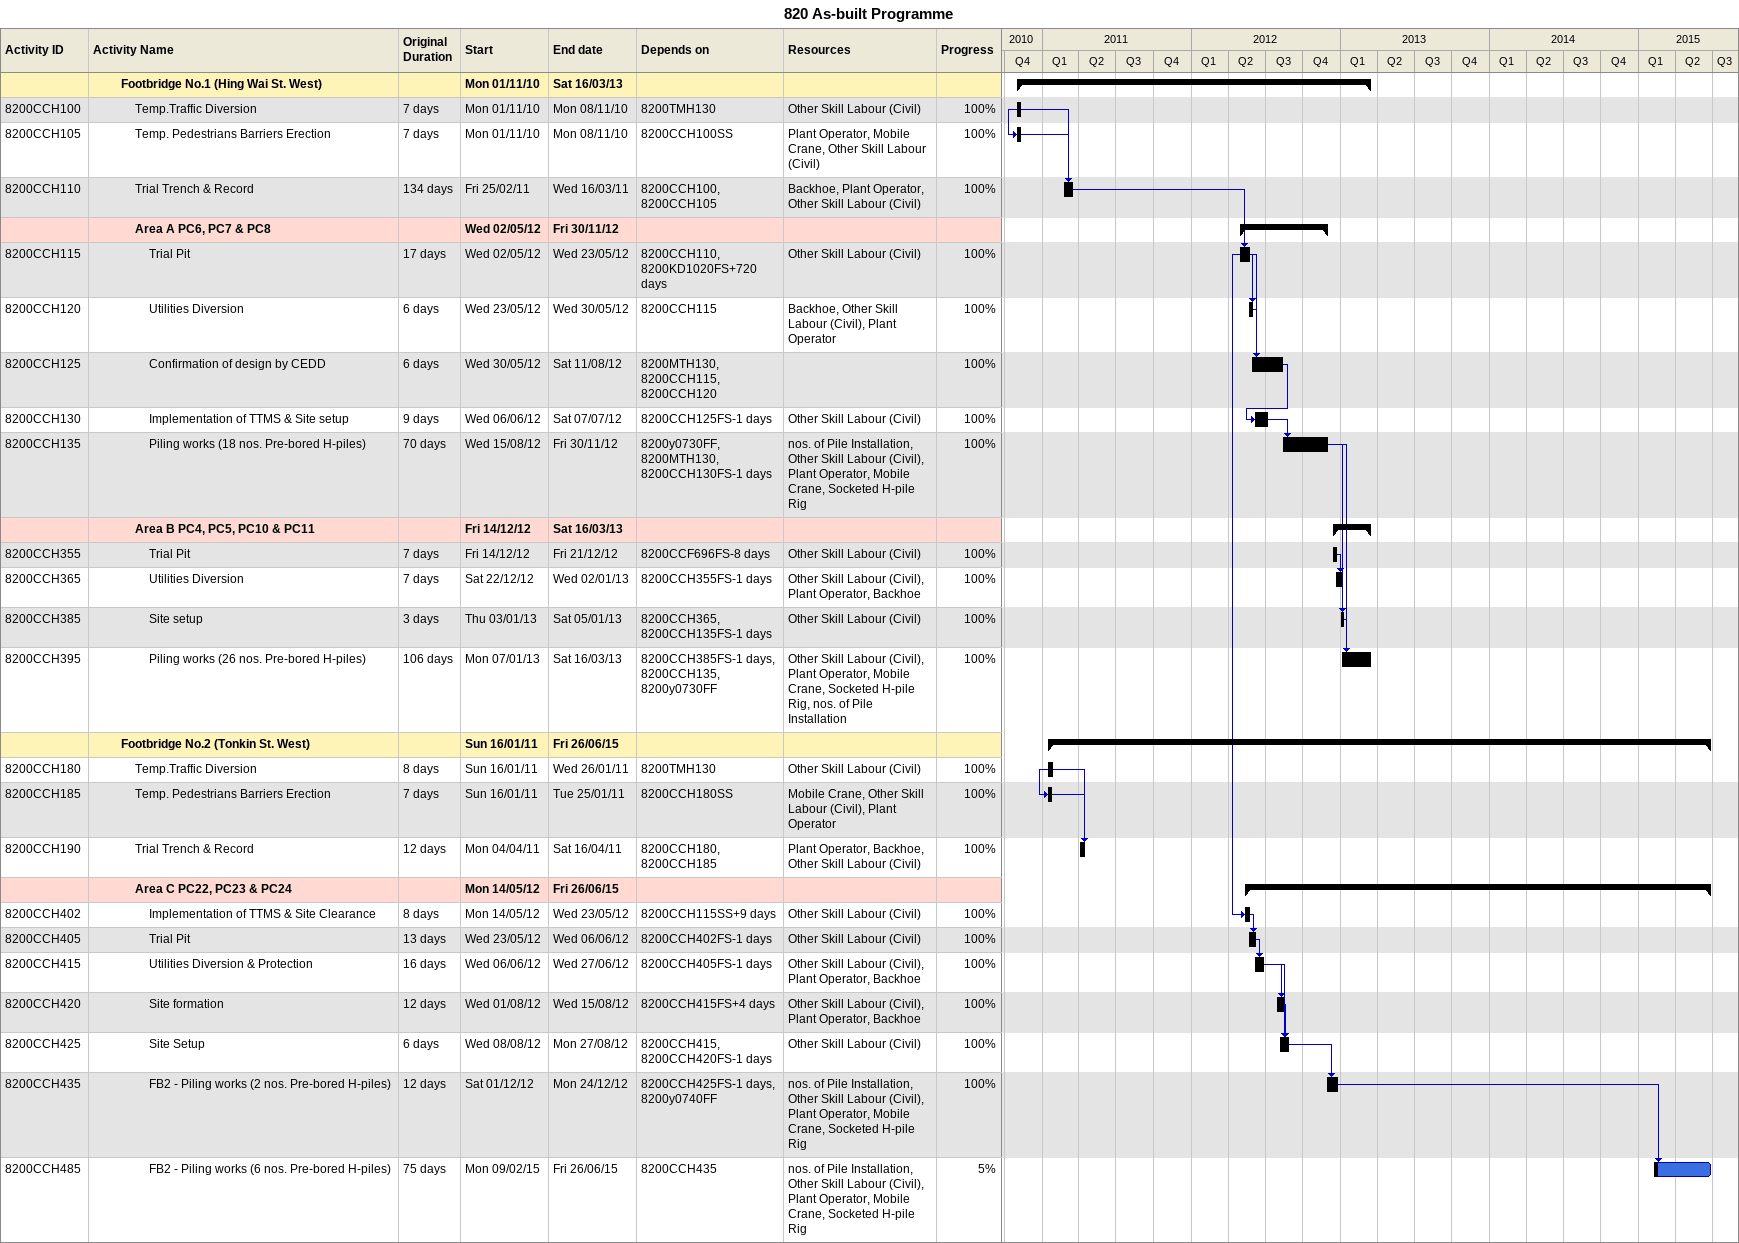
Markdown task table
820 As-built Programme

| ID | Level | Task | Original duration | Start | Finish | Predecessors | Resources | % complete |
|---|---|---|---|---|---|---|---|---|
|  | 3 | **Footbridge No.1 (Hing Wai St. West)** |  | 2010-11-01 | 2013-03-16 |  |  |  |
| 8200CCH100 | 4 | Temp.Traffic Diversion | 7d | 2010-11-01 | 2010-11-08 | 8200TMH130 | Other Skill Labour (Civil) | 100 |
| 8200CCH105 | 4 | Temp. Pedestrians Barriers Erection | 7d | 2010-11-01 | 2010-11-08 | 8200CCH100SS | Plant Operator, Mobile Crane, Other Skill Labour (Civil) | 100 |
| 8200CCH110 | 4 | Trial Trench & Record | 134d | 2011-02-25 | 2011-03-16 | 8200CCH100, 8200CCH105 | Backhoe, Plant Operator, Other Skill Labour (Civil) | 100 |
|  | 4 | **Area A PC6, PC7 & PC8** |  | 2012-05-02 | 2012-11-30 |  |  |  |
| 8200CCH115 | 5 | Trial Pit | 17d | 2012-05-02 | 2012-05-23 | 8200CCH110, 8200KD1020FS+720d | Other Skill Labour (Civil) | 100 |
| 8200CCH120 | 5 | Utilities Diversion | 6d | 2012-05-23 | 2012-05-30 | 8200CCH115 | Backhoe, Other Skill Labour (Civil), Plant Operator | 100 |
| 8200CCH125 | 5 | Confirmation of design by CEDD | 6d | 2012-05-30 | 2012-08-11 | 8200MTH130, 8200CCH115, 8200CCH120 |  | 100 |
| 8200CCH130 | 5 | Implementation of TTMS & Site setup | 9d | 2012-06-06 | 2012-07-07 | 8200CCH125FS-1d | Other Skill Labour (Civil) | 100 |
| 8200CCH135 | 5 | Piling works (18 nos. Pre-bored H-piles) | 70d | 2012-08-15 | 2012-11-30 | 8200y0730FF, 8200MTH130, 8200CCH130FS-1d | nos. of Pile Installation, Other Skill Labour (Civil), Plant Operator, Mobile Crane, Socketed H-pile Rig | 100 |
|  | 4 | **Area B PC4, PC5, PC10 & PC11** |  | 2012-12-14 | 2013-03-16 |  |  |  |
| 8200CCH355 | 5 | Trial Pit | 7d | 2012-12-14 | 2012-12-21 | 8200CCF696FS-8d | Other Skill Labour (Civil) | 100 |
| 8200CCH365 | 5 | Utilities Diversion | 7d | 2012-12-22 | 2013-01-02 | 8200CCH355FS-1d | Other Skill Labour (Civil), Plant Operator, Backhoe | 100 |
| 8200CCH385 | 5 | Site setup | 3d | 2013-01-03 | 2013-01-05 | 8200CCH365, 8200CCH135FS-1d | Other Skill Labour (Civil) | 100 |
| 8200CCH395 | 5 | Piling works (26 nos. Pre-bored H-piles) | 106d | 2013-01-07 | 2013-03-16 | 8200CCH385FS-1d, 8200CCH135, 8200y0730FF | Other Skill Labour (Civil), Plant Operator, Mobile Crane, Socketed H-pile Rig, nos. of Pile Installation | 100 |
|  | 3 | **Footbridge No.2 (Tonkin St. West)** |  | 2011-01-16 | 2015-06-26 |  |  |  |
| 8200CCH180 | 4 | Temp.Traffic Diversion | 8d | 2011-01-16 | 2011-01-26 | 8200TMH130 | Other Skill Labour (Civil) | 100 |
| 8200CCH185 | 4 | Temp. Pedestrians Barriers Erection | 7d | 2011-01-16 | 2011-01-25 | 8200CCH180SS | Mobile Crane, Other Skill Labour (Civil), Plant Operator | 100 |
| 8200CCH190 | 4 | Trial Trench & Record | 12d | 2011-04-04 | 2011-04-16 | 8200CCH180, 8200CCH185 | Plant Operator, Backhoe, Other Skill Labour (Civil) | 100 |
|  | 4 | **Area C PC22, PC23 & PC24** |  | 2012-05-14 | 2015-06-26 |  |  |  |
| 8200CCH402 | 5 | Implementation of TTMS & Site Clearance | 8d | 2012-05-14 | 2012-05-23 | 8200CCH115SS+9d | Other Skill Labour (Civil) | 100 |
| 8200CCH405 | 5 | Trial Pit | 13d | 2012-05-23 | 2012-06-06 | 8200CCH402FS-1d | Other Skill Labour (Civil) | 100 |
| 8200CCH415 | 5 | Utilities Diversion & Protection | 16d | 2012-06-06 | 2012-06-27 | 8200CCH405FS-1d | Other Skill Labour (Civil), Plant Operator, Backhoe | 100 |
| 8200CCH420 | 5 | Site formation | 12d | 2012-08-01 | 2012-08-15 | 8200CCH415FS+4d | Other Skill Labour (Civil), Plant Operator, Backhoe | 100 |
| 8200CCH425 | 5 | Site Setup | 6d | 2012-08-08 | 2012-08-27 | 8200CCH415, 8200CCH420FS-1d | Other Skill Labour (Civil) | 100 |
| 8200CCH435 | 5 | FB2 - Piling works (2 nos. Pre-bored H-piles) | 12d | 2012-12-01 | 2012-12-24 | 8200CCH425FS-1d, 8200y0740FF | nos. of Pile Installation, Other Skill Labour (Civil), Plant Operator, Mobile Crane, Socketed H-pile Rig | 100 |
| 8200CCH485 | 5 | FB2 - Piling works (6 nos. Pre-bored H-piles) | 75d | 2015-02-09 | 2015-06-26 | 8200CCH435 | nos. of Pile Installation, Other Skill Labour (Civil), Plant Operator, Mobile Crane, Socketed H-pile Rig | 5 |
